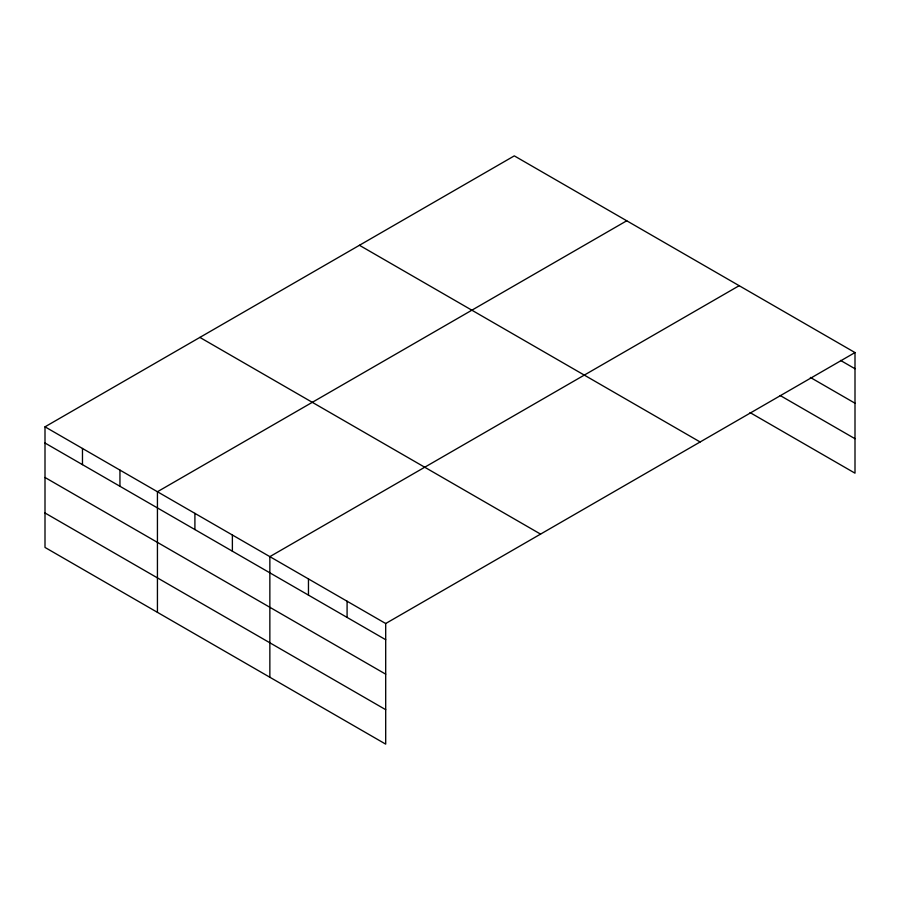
<?xml version="1.0" encoding="UTF-8"?>
<svg xmlns="http://www.w3.org/2000/svg" width="900" height="900" viewBox="0 0 900 900"><rect width="100%" height="100%" fill="white"/><g stroke="black" fill="none" stroke-linecap="round" stroke-linejoin="round"><path stroke-width="1.35" d="M750.026 412.571L855 473.175L855 352.564L514.305 155.869L45 426.825L45 547.436L385.695 744.131L385.695 623.52L855 352.564M626.738 220.781L157.433 491.738L157.433 612.337M739.17 285.694L269.854 556.639L269.854 677.25M840.521 360.394L855 368.752M810.36 377.438L855 403.211M780.188 395.527L855 438.716M359.438 245.284L700.133 441.979M199.868 337.41L540.562 534.105M45 426.825L385.695 623.52M45 443.014L385.695 639.709M45 477.473L385.695 674.168M45 512.977L385.695 709.673M347.085 601.222L347.085 617.411M308.464 578.936L308.464 595.125M232.38 535.005L232.38 551.194M194.906 513.371L194.906 529.56M119.948 470.093L119.948 486.281M82.474 448.459L82.474 464.647"/></g></svg>
